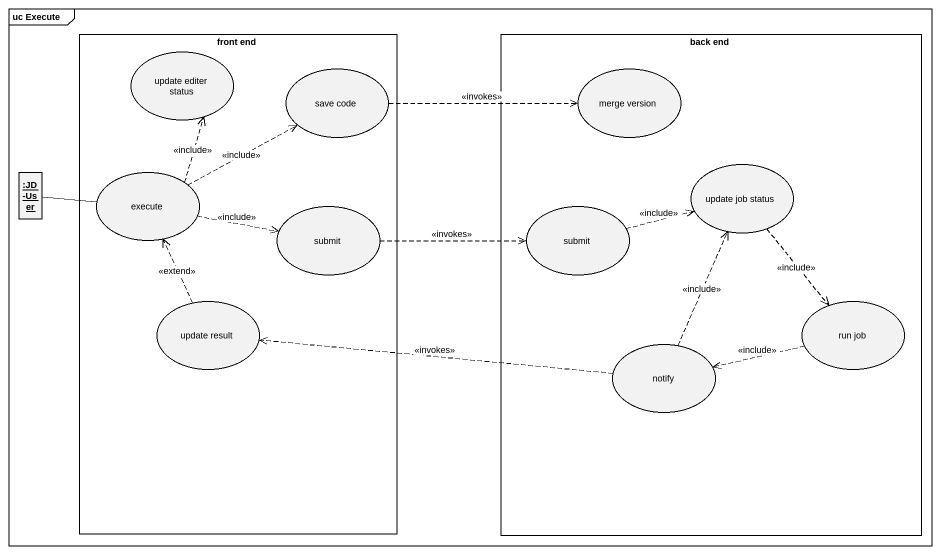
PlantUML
@startuml
mainframe uc Execute
allowmixing
hide circle
hide empty members
rectangle "front end" as front_end {
  usecase "update editer status" as update_editer_status
  usecase "save code" as save_code
  usecase execute
  usecase submit
  usecase "update result" as update_result
}
rectangle "back end" as back_end {
  usecase "merge version" as merge_version
  usecase "update job status" as update_job_status
  usecase "submit" as submit_2
  usecase "run job" as run_job
  usecase notify
}
object ":JD-User" as JD_User
save_code .right.> merge_version : <<invokes>>
JD_User -right- execute
execute .up.> update_editer_status : <<include>>
execute .right.> save_code : <<include>>
execute .right.> submit : <<include>>
update_job_status ..> run_job : <<include>>
submit .right.> submit_2 : <<invokes>>
submit_2 .right.> update_job_status : <<include>>
update_result .up.> execute : <<extend>>
run_job .left.> notify : <<include>>
notify .up.> update_job_status : <<include>>
notify .left.> update_result : <<invokes>>
@enduml
